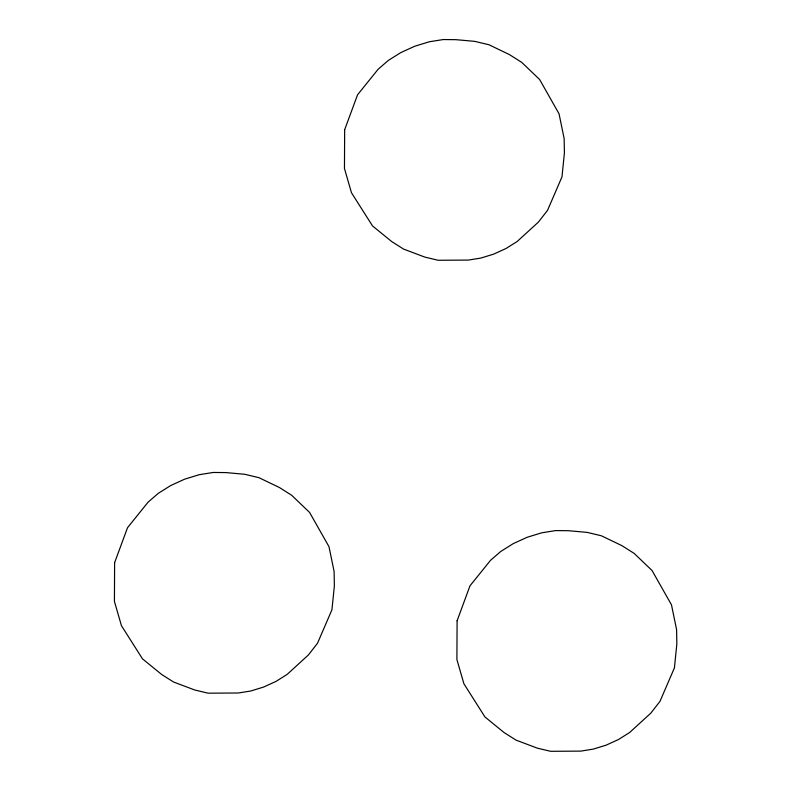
<?xml version="1.0" encoding="UTF-8"?>
<svg xmlns="http://www.w3.org/2000/svg" width="791" height="791" viewBox="0 0 791 791"><rect width="100%" height="100%" fill="white"/><g stroke="black" fill="none" stroke-linecap="round" stroke-linejoin="round"><path stroke-width="1.19" d="M114.616 562.648L114.428 601.427L121.448 625.691L142.489 658.854L161.73 674.535L173.555 682.01L194.724 689.989L208.073 693.183L238.299 692.995L250.767 691.008L263.64 687.043L276.039 681.387L287.113 674.426L308.312 655.047L317.488 643.291L331.933 609.782L334.375 585.854L334.109 571.468L329.007 546.719L309.578 512.42L291.681 495.285L279.381 487.503L258.973 477.695L244.676 474.274L225.831 472.583L213.204 472.464L199.164 474.719L184.669 479.168L170.718 485.536L158.24 493.376L148.095 502.156L127.519 527.706L114.616 562.648M344.658 129.724L344.461 168.503L351.481 192.767L372.531 225.939L391.772 241.611L403.588 249.086L424.767 257.075L438.115 260.269L468.341 260.081L480.799 258.084L493.673 254.129L506.072 248.473L517.156 241.512L538.355 222.133L547.53 210.366L561.976 176.858L564.418 152.94L564.141 138.554L559.049 113.805L539.62 79.505L521.714 62.36L509.414 54.589L489.006 44.771L474.709 41.359L455.863 39.669L443.237 39.55L429.206 41.794L414.711 46.254L400.75 52.621L388.272 60.462L378.138 69.242L357.562 94.782L344.658 129.724M457.099 620.757L456.901 659.536L463.921 683.8L484.962 716.972L504.203 732.644L516.029 740.119L537.198 748.108L550.556 751.302L580.772 751.114L593.24 749.117L606.114 745.162L618.513 739.506L629.596 732.535L650.785 713.166L659.961 701.399L674.416 667.891L676.849 643.963L676.582 629.587L671.48 604.828L652.061 570.538L634.155 553.393L621.855 545.622L601.447 535.804L587.149 532.383L568.304 530.702L555.678 530.583L541.637 532.827L527.152 537.287L513.191 543.654L500.713 551.495L490.568 560.275L469.992 585.815L457.099 620.757"/></g></svg>
